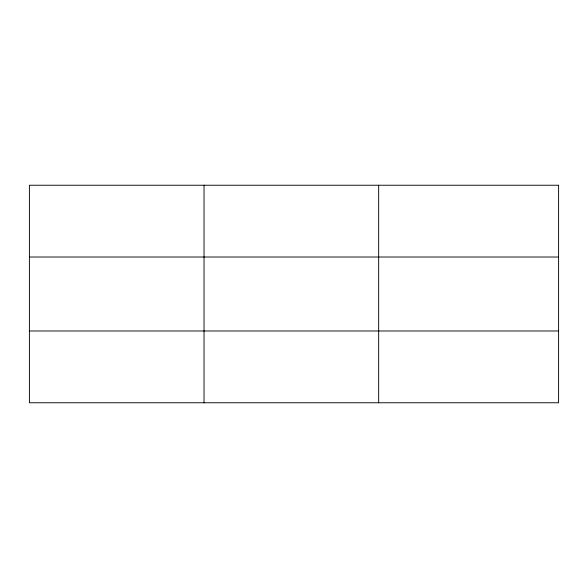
<?xml version="1.0" encoding="UTF-8"?>
<svg xmlns="http://www.w3.org/2000/svg" width="588" height="588" viewBox="0 0 588 588"><rect width="100%" height="100%" fill="white"/><g stroke="black" fill="none" stroke-linecap="round" stroke-linejoin="round"><path stroke-width="0.88" d="M204.036 185.235L204.036 402.765M378.672 185.235L378.672 402.765M29.4 257.022L558.6 257.022M29.4 330.978L558.6 330.978M558.6 185.235L558.6 402.765L29.4 402.765L29.4 185.235L558.6 185.235"/></g></svg>
